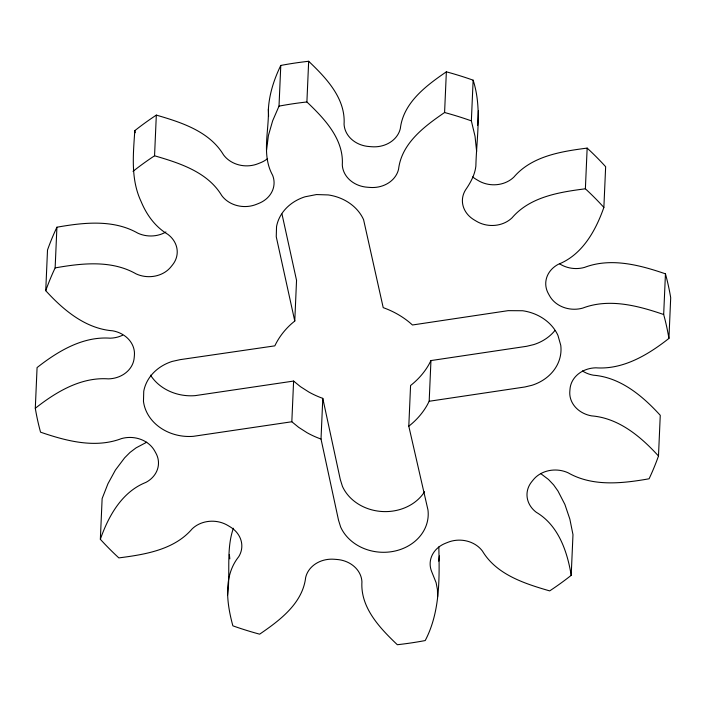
<?xml version="1.0" encoding="UTF-8"?>
<svg xmlns="http://www.w3.org/2000/svg" width="706" height="706" viewBox="0 0 706 706"><rect width="100%" height="100%" fill="white"/><g stroke="black" fill="none" stroke-linecap="round" stroke-linejoin="round"><path stroke-width="1.06" d="M438.823 546.885C439.511 578.32 440.253 611.881 425.215 640.554A320.1 273.513 2.5 0 1 397.328 644.719C379.978 628.19 360.298 607.689 361.931 581.823A26.996 23.069 2.5 0 0 336.85 559.461L334.344 559.267A26.996 23.069 2.5 0 0 305.654 577.517C302.609 603.471 279.62 620.486 259.64 634.173A320.1 273.513 2.5 0 1 232.865 625.825C226.741 603.365 223.061 576.211 238.752 556.663A26.996 23.069 2.5 0 0 229.935 526.72L227.861 525.485A26.996 23.069 2.5 0 0 192.138 528.891C174.144 549.939 144.809 554.545 118.846 557.899A320.1 273.513 2.5 0 1 100.349 539.278C108.468 516.112 121.9 491.844 145.939 482.375A26.996 23.069 2.5 0 0 155.761 452.881L154.676 450.931A26.996 23.069 2.5 0 0 121.494 438.594C95.072 448.663 66.17 440.959 40.551 432.169A320.1 273.513 2.5 0 1 35.3 408.271L37.074 367.579C57.821 351.27 82.726 336.197 110.154 338.183A26.996 23.069 2.5 0 0 122.641 335.209M35.3 408.271C56.048 391.962 80.952 376.889 108.38 378.875A26.996 23.069 2.5 0 0 134.193 357.73L134.387 355.586A26.996 23.069 2.5 0 0 112.642 330.805C85.452 328.652 63.363 310.013 45.74 290.687L47.514 249.995A320.1 273.513 2.5 0 1 56.912 227.217C83.573 222.514 113.339 219.142 137.899 233.201A26.996 23.069 2.5 0 0 165.936 231.974M45.74 290.687A320.1 273.513 2.5 0 1 55.139 267.901L56.912 227.217M100.349 539.278L102.132 498.586L107.947 483.742L115.422 470.046L124.635 457.823L129.992 452.449L136.037 447.878L146.742 442.203M55.139 267.901C81.79 263.197 111.566 259.834 136.126 273.893A26.996 23.069 2.5 0 0 171.029 266.762L172.44 265.006A26.996 23.069 2.5 0 0 167.957 234.418C155.338 226.935 146.636 214.915 141.103 201.528C130.566 179.165 133.24 154.517 134.802 130.654A320.1 273.513 2.5 0 1 156.326 115.104C181.213 122.332 209.4 131.281 223.52 154.87A26.996 23.069 2.5 0 0 258.149 163.668L260.417 162.768A26.996 23.069 2.5 0 0 267.583 158.621M133.019 171.346A320.1 273.513 2.5 0 1 154.552 155.788L156.326 115.104M227.588 595.22C230.597 573.157 225.894 549.55 233.386 528.247M154.552 155.788C179.439 163.024 207.626 171.964 221.737 195.553A26.996 23.069 2.5 0 0 256.375 204.361L258.643 203.452A26.996 23.069 2.5 0 0 272.613 175.256C261.37 154.932 269.118 131.175 268.368 109.359C269.268 93.977 274.087 79.222 280.785 65.446A320.1 273.513 2.5 0 1 308.672 61.281C326.022 77.81 345.702 98.311 344.069 124.177A26.996 23.069 2.5 0 0 369.15 146.539L371.656 146.733A26.996 23.069 2.5 0 0 400.346 128.483C403.391 102.529 426.38 85.514 446.36 71.827A320.1 273.513 2.5 0 1 473.135 80.175C482.18 108.062 476.541 137.441 475.87 166.078C474.864 174.964 470.461 182.783 465.475 190.029A26.996 23.069 2.5 0 0 474.291 219.972L476.365 221.207A26.996 23.069 2.5 0 0 512.079 217.792C530.082 196.745 559.417 192.138 585.38 188.793A320.1 273.513 2.5 0 1 603.868 207.414C595.749 230.58 582.326 254.848 558.278 264.318A26.996 23.069 2.5 0 0 548.465 293.811L549.55 295.761A26.996 23.069 2.5 0 0 582.724 308.098C609.146 298.02 638.056 305.724 663.675 314.514A320.1 273.513 2.5 0 1 668.926 338.421C648.179 354.73 623.274 369.803 595.846 367.817A26.996 23.069 2.5 0 0 570.024 388.953L569.839 391.098A26.996 23.069 2.5 0 0 591.575 415.878C618.765 418.031 640.863 436.67 658.486 456.005A320.1 273.513 2.5 0 1 649.088 478.783C622.427 483.486 592.661 486.858 568.101 472.799A26.996 23.069 2.5 0 0 533.198 479.921L531.777 481.677A26.996 23.069 2.5 0 0 536.269 512.274C558.349 525.282 567.306 551.377 571.198 575.346A320.1 273.513 2.5 0 1 549.674 590.896C524.787 583.668 496.6 574.719 482.48 551.13A26.996 23.069 2.5 0 0 447.851 542.332L445.583 543.232A26.996 23.069 2.5 0 0 431.604 571.428L436.105 582.662L437.429 589.536L437.632 596.641M266.586 150.043L268.404 135.517L272.648 120.814L279.011 106.129L280.785 65.446M554.872 330.576A45.325 38.733 2.5 0 1 533.807 344.581L526.72 346.284L430.951 360.572L429.063 364.217A83.326 71.2 2.5 0 1 410.574 385.502L408.8 426.195L427.968 509.953A45.325 38.733 2.5 0 1 393.586 551.333A45.325 38.733 2.5 0 1 340.645 527.02L338.518 520.181L321.018 439.044A83.326 71.2 2.5 0 1 307.084 432.734L298.656 427.333L291.825 421.756L193.356 436.326A45.325 38.733 2.5 0 1 143.468 401.352L143.75 391.248A45.325 38.733 2.5 0 1 172.193 361.419L180.154 359.645L274.828 345.852A83.326 71.2 2.5 0 1 291.702 323.595L294.773 321.036L296.546 280.353L281.985 214.042M291.825 421.756L293.608 381.063L195.138 395.642A45.325 38.733 2.5 0 1 150.528 375.151M476.638 151.463L475.041 136.32L471.361 120.867A320.1 273.513 2.5 0 0 444.586 112.519C424.606 126.206 401.617 143.212 398.572 169.175A26.996 23.069 2.5 0 1 369.882 187.425L367.376 187.231A26.996 23.069 2.5 0 1 342.295 164.86C343.919 138.994 324.248 118.502 306.898 101.973L308.672 61.281M321.018 439.044L322.792 398.36A83.326 71.2 2.5 0 1 308.866 392.042L300.429 386.65L293.608 381.063M408.8 426.195A83.326 71.2 2.5 0 0 427.289 404.909L429.177 401.264L430.951 360.572M444.586 112.519L446.36 71.827M471.361 120.867L473.135 80.175M585.38 188.793L587.154 148.101C561.191 151.455 531.856 156.061 513.862 177.109A26.996 23.069 2.5 0 1 478.138 180.515L476.065 179.28A26.996 23.069 2.5 0 1 472.649 176.906M571.198 575.346L572.981 534.654L569.857 519.122L564.897 504.472L557.969 491.014L553.628 484.898L548.474 479.462L540.646 473.549M603.868 207.414L605.651 166.722A320.1 273.513 2.5 0 0 587.154 148.101M663.675 314.514L665.449 273.831C639.83 265.041 610.928 257.337 584.506 267.406A26.996 23.069 2.5 0 1 559.558 263.77M658.486 456.005L660.26 415.313C642.636 395.987 620.548 377.348 593.358 375.195A26.996 23.069 2.5 0 1 582.424 370.941M668.926 338.421L670.7 297.729A320.1 273.513 2.5 0 0 665.449 273.831M477.644 125.386L478.412 110.78M438.761 561.146L439.414 555.957M429.177 401.264L524.946 386.967L532.024 385.264A45.325 38.733 2.5 0 0 560.758 345.331L557.969 335.474A45.325 38.733 2.5 0 0 522.687 310.746L508.179 310.649L412.454 324.989L409.471 322.377A83.326 71.2 2.5 0 0 383.208 307.639L363.581 219.672A45.325 38.733 2.5 0 0 328.308 194.935L316.473 194.556L304.983 196.806A45.325 38.733 2.5 0 0 276.54 226.626L276.249 236.731L294.773 321.036M322.792 398.36L340.292 479.489L342.419 486.328A45.325 38.733 2.5 0 0 381.831 511.497A45.325 38.733 2.5 0 0 424.562 491.738M134.802 130.654L135.217 132.728M229.362 554.537L229.821 558.861M268.368 109.359L268.571 116.464M279.011 106.129A320.1 273.513 2.5 0 1 306.898 101.973"/></g></svg>
